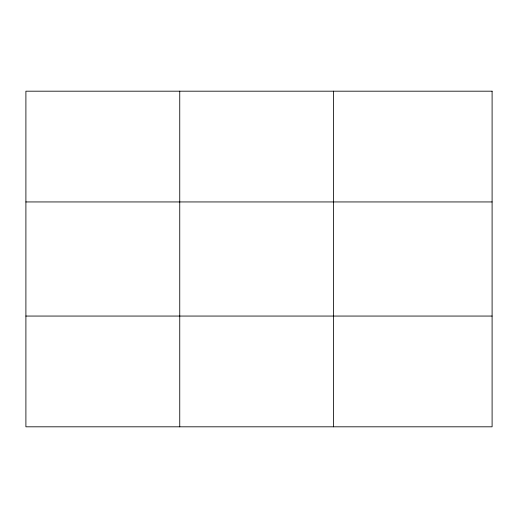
<?xml version="1.0" encoding="UTF-8"?>
<svg xmlns="http://www.w3.org/2000/svg" width="518" height="518" viewBox="0 0 518 518"><rect width="100%" height="100%" fill="white"/><g stroke="black" fill="none" stroke-linecap="round" stroke-linejoin="round"><path stroke-width="0.78" d="M179.746 91.187L179.746 426.813M333.592 91.187L333.592 426.813M25.9 201.942L492.1 201.942M25.9 316.058L492.1 316.058M492.1 91.187L492.1 426.813L25.9 426.813L25.9 91.187L492.1 91.187"/></g></svg>
